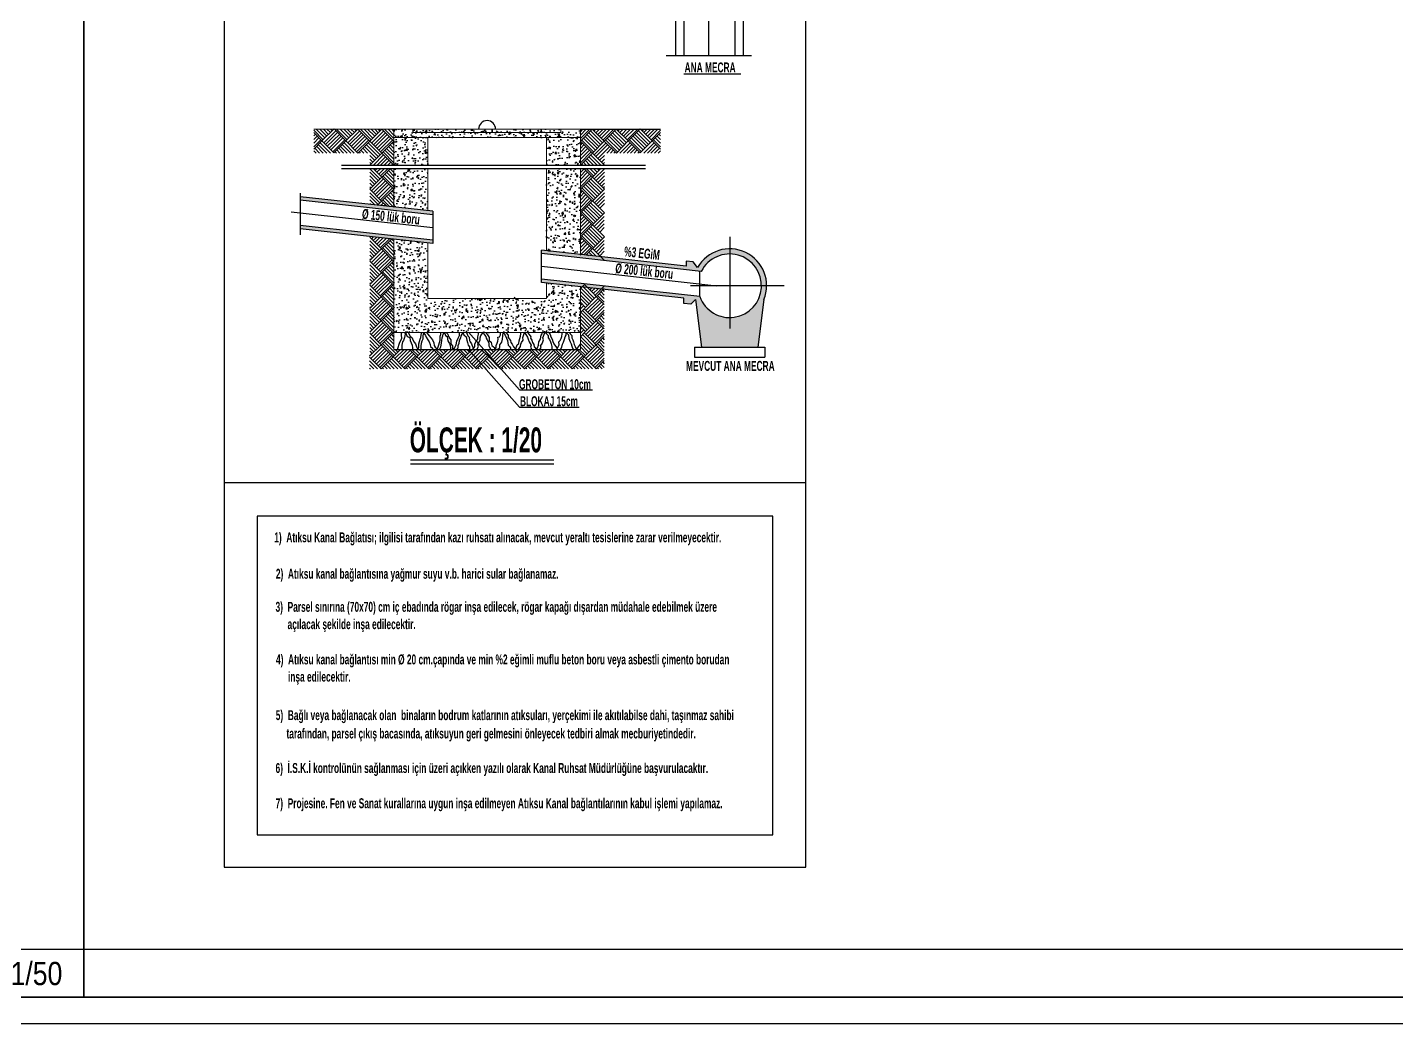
# Model space of a CAD drawing. Header units: millimetres. Extents: x 82776 to 137242, y 11666 to 27998.
# Drawn here: x 124804 to 126865, y 11666 to 13166 of the extents above; entities that cross this region are included whole.
import ezdxf

# ---------------------------------------------------------------- set-up
doc = ezdxf.new("R2010")
doc.units = ezdxf.units.MM
doc.layers.add('0_IFC_Legend_Viewport', color=7, linetype='Continuous')
doc.styles.add('IFC_TEXT', font='ARIALN.TTF')
doc.styles.add('YAZI-KALIN', font='arialbd.ttf', dxfattribs={"width": 0.65})
pattern_1 = [(50, (-121998.804, 10960.018), (19.1293902, -1.673604), [2.00025, -22.00275]), (355, (-121998.804, 10960.018), (-3.7004967, 20.0609475), [1.6002, -17.6022]), (100.451, (-121997.21, 10959.879), (15.4289627, 18.3872522), [1.69995, -18.69945]), (46.1842, (-121998.804, 10965.352), (28.4632993, -4.4144444), [3.000375, -33.004125]), (96.6356, (-121996.432, 10964.984), (24.9274446, 25.9796834), [2.549925, -28.049175]), (351.184, (-121998.804, 10965.352), (24.9274836, 25.9796374), [2.4003, -26.4033]), (21, (-121996.137, 10964.019), (15.9195624, -10.7378794), [2.00025, -22.00275]), (326, (-121996.137, 10964.019), (6.489213, 19.3397364), [1.6002, -17.6022]), (71.4514, (-121994.81, 10963.124), (22.4087315, 8.6019), [1.69995, -18.69945]), (37.5, (-121998.804, 10960.018), (0.32430334, 8.8782791), [0, -17.38884, 0, -17.8689, 0, -17.668875]), (7.5, (-121998.804, 10960.018), (7.0160646, 10.51896036), [0, -10.18794, 0, -16.98879, 0, -6.734175]), (327.5, (-122004.752, 10960.018), (14.2370125, -0.6015181), [0, -6.6675, 0, -20.8026, 0, -27.60345]), (317.5, (-122007.419, 10960.018), (15.553564, 2.6697816), [0, -8.66775, 0, -13.81506, 0, -19.60245])]

# ---------------------------------------------------------------- blocks, each defined once
blk = doc.blocks.new('*U2474')
blk.add_lwpolyline([(-739.4, 0), (0, 0), (0, 71.5), (-739.4, 71.5)], close=True)
at = {"layer": '0_IFC_Legend_Viewport', "transparency": 33554687}
blk.add_lwpolyline([(-3671.6, 2920), (0, 2920), (0, 0), (-3671.6, 0)], close=True, dxfattribs=at)
at = {"style": 'IFC_TEXT'}
for tag, p in [('PAFTA', (-2662.9, 17.9)), ('KOT', (-1159.1, 18)), ('OLCEK', (-110.4, 17.9))]:
    blk.add_attdef(tag, p, '', height=35, dxfattribs=at)
blk = doc.blocks.new('ATIKSU DETAY')
h = blk.add_hatch()
h.set_pattern_fill('AR-CONC', color=256, scale=2.5515, style=0)
h.set_pattern_definition([(50, (-255758.323, 31655.493), (18.3008936, -1.6011207), [1.913625, -21.049875]), (355, (-255758.323, 31655.493), (-3.5402403, 19.1921823), [1.5309, -16.8399]), (100.4514, (-255756.797, 31655.36), (14.7606669, 17.5910499), [1.626331, -17.889641]), (46.1842, (-255758.323, 31660.596), (27.2306554, -4.2232177), [2.8704375, -31.5748125]), (96.6356, (-255756.053, 31660.244), (23.847919, 24.8546175), [2.4394965, -26.8344572]), (351.1842, (-255758.323, 31660.596), (23.8478995, 24.854636), [2.29635, -25.25985]), (21, (-255755.771, 31659.32), (15.2300834, -10.272821), [1.913625, -21.049875]), (326, (-255755.771, 31659.32), (6.2081907, 18.5022034), [1.5309, -16.8399]), (71.4514, (-255754.502, 31658.464), (21.4382804, 8.2293656), [1.626331, -17.889641]), (37.5, (-255758.3226, 31655.493), (0.3102587, 8.49378668), [0, -16.63578, 0, -17.09505, 0, -16.9036875]), (7.5, (-255758.323, 31655.493), (6.71221925, 10.06341483), [0, -9.74673, 0, -16.253055, 0, -6.4425375]), (327.5, (-255764.0124, 31655.493), (13.62047946, -0.57548755), [0, -6.37875, 0, -19.9017, 0, -26.408025]), (317.5, (-255766.564, 31655.493), (14.8799951, 2.5541786), [0, -8.292375, 0, -13.21677, 0, -18.753525])])
h.paths.add_polyline_path([(536.3, 1098.6), (536.3, 1111.3), (507, 1111.3), (507, 1106.2), (284.9, 1106.2), (284.9, 1111.3), (255.6, 1111.3), (255.6, 1098.6)])
h.paths.add_polyline_path([(507, 1106.2), (507, 1111.3), (284.9, 1111.3), (284.9, 1106.2)], flags=16)
h = blk.add_hatch()
h.set_pattern_fill('AR-CONC', color=256, scale=0.105, style=0)
h.set_pattern_definition(pattern_1)
h.paths.add_polyline_path([(536.3, 874), (485.2, 879.7), (485.2, 856.2), (306.6, 856.2), (306.6, 940), (255.6, 945.5), (255.6, 805.2), (536.3, 805.2)])
h.paths.add_polyline_path([(255.6, 1057.3), (306.6, 1057.3), (306.6, 1098.6), (255.6, 1098.6)])
h.paths.add_polyline_path([(306.6, 1052.1), (255.6, 1052.1), (255.6, 994), (306.6, 988.4)])
h = blk.add_hatch()
h.set_pattern_fill('AR-CONC', color=256, scale=0.105, style=0)
h.set_pattern_definition(pattern_1)
h.paths.add_polyline_path([(536.3, 1052.1), (485.2, 1052.1), (485.2, 928.2), (536.3, 922.5)])
h.paths.add_polyline_path([(485.2, 1057.3), (536.3, 1057.3), (536.3, 1098.6), (485.2, 1098.6)])
h = blk.add_hatch(color=256)
h.paths.add_polyline_path([(114.6, 1009.5), (114.6, 1004.4), (314.2, 982.5), (314.2, 987.6)])
h.paths.add_polyline_path([(114.6, 966.1), (114.6, 961), (314.2, 939.1), (314.2, 944.2)])
h = blk.add_hatch(color=256)
h.paths.add_polyline_path([(718.4, 897.2, -0.282487), (761.1, 923.4), (761.1, 931.1, 0.27009), (712.8, 902.9), (706, 911.4), (695.8, 912.5), (695.8, 904.8), (477.6, 929), (477.6, 923.9)])
h.paths.add_polyline_path([(477.6, 885.7), (477.6, 880.6), (692.3, 856.7), (692.3, 849), (702.5, 847.9), (709.5, 854.8), (718.5, 783.1), (803.7, 783.1), (812.7, 854.8, 0.095838), (816.7, 875.5), (809, 875.5, -0.839586), (716.1, 859.2)])
h.paths.add_polyline_path([(809, 875.5), (816.7, 875.5, 0.414214), (761.1, 931.1), (761.1, 923.4, -0.414214)])
for p, q in [((679.4, 1464.2), (679.4, 1222)), ((692.1, 1464.2), (692.1, 1222)), ((729.8, 1222), (729.8, 1476)), ((768.7, 1464.2), (768.7, 1222)), ((781.4, 1464.2), (781.4, 1222)), ((665.6, 1222), (794.1, 1222)), ((692, 1194.4), (777.7, 1194.4)), ((147.4, 1093.6), (135, 1106.1)), ((137.5, 1103.6), (135, 1101.1)), ((140.2, 1100.9), (135, 1095.7)), ((142.9, 1098.1), (135, 1090.3)), ((145.6, 1095.4), (135, 1084.9)), ((147.4, 1093.6), (135, 1081.3)), ((147.4, 1093.6), (165.3, 1075.5)), ((168.2, 1108.9), (150.1, 1090.9)), ((170.9, 1106.2), (152.8, 1088.2)), ((173.6, 1103.4), (155.4, 1085.5)), ((176.3, 1100.7), (158.1, 1082.8)), ((178.9, 1098), (160.8, 1080)), ((181.6, 1095.3), (163.5, 1077.3)), ((183.4, 1093.5), (165.3, 1075.5)), ((183.4, 1093.5), (165.5, 1111.6)), ((201.5, 1111.5), (183.4, 1093.5)), ((183.4, 1093.5), (201.4, 1075.4)), ((204.2, 1108.7), (186.1, 1090.8)), ((206.9, 1106), (188.8, 1088.1)), ((209.6, 1103.3), (191.5, 1085.3)), ((212.3, 1100.6), (194.2, 1082.6)), ((215, 1097.9), (196.9, 1079.9)), ((217.7, 1095.2), (199.6, 1077.2)), ((219.5, 1093.4), (201.4, 1075.4)), ((219.5, 1093.4), (201.5, 1111.5)), ((219.5, 1093.4), (237.5, 1075.3)), ((240.3, 1108.6), (222.2, 1090.6)), ((243, 1105.9), (224.9, 1087.9)), ((245.7, 1103.2), (227.6, 1085.2)), ((248.4, 1100.5), (230.3, 1082.5)), ((251.1, 1097.8), (233, 1079.8)), ((253.8, 1095), (235.7, 1077.1)), ((255.6, 1093.2), (237.5, 1075.3)), ((255.6, 1093.2), (237.6, 1111.3)), ((284.9, 1106.2), (284.9, 1111.3)), ((536.3, 1093.2), (554.3, 1111.3)), ((536.3, 1111.3), (656.9, 1111.3)), ((536.3, 1093.2), (554.4, 1075.3)), ((538.1, 1095), (556.2, 1077.1)), ((540.8, 1097.8), (558.9, 1079.8)), ((543.5, 1100.5), (561.6, 1082.5)), ((546.2, 1103.2), (564.3, 1085.2)), ((548.9, 1105.9), (567, 1087.9)), ((551.6, 1108.6), (569.7, 1090.6)), ((572.4, 1093.4), (554.4, 1075.3)), ((572.4, 1093.4), (590.3, 1111.5)), ((572.4, 1093.4), (590.5, 1075.4)), ((574.2, 1095.2), (592.3, 1077.2)), ((576.9, 1097.9), (595, 1079.9)), ((579.5, 1100.6), (597.7, 1082.6)), ((582.2, 1103.3), (600.4, 1085.3)), ((584.9, 1106), (603, 1088.1)), ((587.6, 1108.7), (605.7, 1090.8)), ((590.3, 1111.5), (608.4, 1093.5)), ((608.4, 1093.5), (590.5, 1075.4)), ((608.4, 1093.5), (626.4, 1111.6)), ((608.4, 1093.5), (626.5, 1075.5)), ((610.2, 1095.3), (628.3, 1077.3)), ((612.9, 1098), (631, 1080)), ((615.6, 1100.7), (633.7, 1082.8)), ((618.3, 1103.4), (636.4, 1085.5)), ((621, 1106.2), (639.1, 1088.2)), ((623.7, 1108.9), (641.8, 1090.9)), ((644.5, 1093.6), (626.5, 1075.5)), ((644.5, 1093.6), (656.9, 1106.1)), ((644.5, 1093.6), (656.9, 1081.3)), ((646.3, 1095.4), (656.9, 1084.9)), ((649, 1098.1), (656.9, 1090.3)), ((651.7, 1100.9), (656.9, 1095.7)), ((654.4, 1103.6), (656.9, 1101.1)), ((237.5, 1075.3), (219.4, 1057.3)), ((240.2, 1072.5), (224.9, 1057.3)), ((255.5, 1057.1), (237.5, 1075.3)), ((536.4, 1057.1), (554.4, 1075.3)), ((551.7, 1072.5), (567, 1057.3)), ((554.4, 1075.3), (572.5, 1057.3)), ((176.7, 1057.3), (634.3, 1057.3)), ((176.7, 1052.1), (634.3, 1052.1)), ((225, 1052.1), (224.8, 1051.8)), ((230.5, 1052.1), (227.5, 1049.1)), ((235.9, 1052.1), (230.2, 1046.4)), ((242.9, 1069.8), (230.3, 1057.3)), ((241.3, 1052.1), (232.9, 1043.7)), ((246.8, 1052.1), (235.6, 1041)), ((245.6, 1067.1), (235.7, 1057.3)), ((248.3, 1064.4), (241.2, 1057.3)), ((251, 1061.7), (246.6, 1057.3)), ((253.7, 1059), (252, 1057.3)), ((538.2, 1059), (539.8, 1057.3)), ((540.9, 1061.7), (545.3, 1057.3)), ((543.6, 1064.4), (550.7, 1057.3)), ((545.1, 1052.1), (556.3, 1041)), ((546.3, 1067.1), (556.1, 1057.3)), ((549, 1069.8), (561.6, 1057.3)), ((550.6, 1052.1), (559, 1043.7)), ((556, 1052.1), (561.7, 1046.4)), ((561.4, 1052.1), (564.4, 1049.1)), ((566.9, 1052.1), (567.1, 1051.8)), ((237.4, 1039.2), (219.3, 1021.2)), ((240.1, 1036.5), (222, 1018.5)), ((242.8, 1033.7), (224.7, 1015.8)), ((245.5, 1031), (227.4, 1013)), ((255.4, 1021.1), (237.4, 1039.2)), ((536.5, 1021.1), (554.5, 1039.2)), ((546.4, 1031), (564.5, 1013)), ((549.1, 1033.7), (567.2, 1015.8)), ((551.8, 1036.5), (569.9, 1018.5)), ((554.5, 1039.2), (572.6, 1021.2)), ((114.7, 1014.9), (114.7, 952.1)), ((248.2, 1028.3), (230.1, 1010.3)), ((250.9, 1025.6), (232.8, 1007.6)), ((253.6, 1022.9), (235.5, 1004.9)), ((538.3, 1022.9), (556.4, 1004.9)), ((541, 1025.6), (559.1, 1007.6)), ((543.7, 1028.3), (561.8, 1010.3)), ((314.3, 987.6), (114.7, 1009.5)), ((314.3, 982.5), (114.7, 1004.4)), ((237.2, 1003.1), (230.9, 996.7)), ((239.9, 1000.4), (235.8, 996.2)), ((245.1, 995.2), (237.2, 1003.1)), ((242.6, 997.7), (240.6, 995.7)), ((536.5, 985.2), (554.5, 1003.3)), ((541, 989.7), (559.1, 971.7)), ((543.7, 992.4), (561.8, 974.4)), ((546.4, 995.1), (564.5, 977.1)), ((549.1, 997.8), (567.2, 979.9)), ((551.8, 1000.5), (569.9, 982.6)), ((554.5, 1003.3), (572.6, 985.3)), ((101.2, 986.7), (314.3, 963.3)), ((314.3, 987.6), (314.3, 939.1)), ((538.3, 987), (556.4, 969)), ((314.3, 944.2), (114.7, 966.1)), ((314.3, 939.1), (114.7, 961)), ((224.4, 949), (221.7, 946.3)), ((229.3, 948.4), (224.4, 943.6)), ((536.4, 949.3), (554.4, 967.4)), ((538.2, 951.1), (556.3, 933.1)), ((540.9, 953.8), (559, 935.8)), ((543.6, 956.5), (561.7, 938.5)), ((546.3, 959.2), (564.4, 941.2)), ((549, 961.9), (567.1, 943.9)), ((551.7, 964.6), (569.8, 946.7)), ((554.4, 967.4), (572.5, 949.4)), ((761.1, 949.2), (761.1, 811)), ((237, 930.9), (219.4, 913.4)), ((239.7, 928.2), (221.6, 910.2)), ((234.2, 947.9), (227.1, 940.9)), ((239.1, 947.4), (229.8, 938.2)), ((244, 946.8), (232.5, 935.4)), ((248.9, 946.3), (235.2, 932.7)), ((255, 912.8), (237, 930.9)), ((477.6, 880.6), (477.6, 929)), ((695.8, 904.8), (477.6, 929)), ((544.6, 921.6), (554.4, 931.4)), ((551.7, 928.7), (560.7, 919.8)), ((554.4, 931.4), (572.5, 913.5)), ((242.4, 925.5), (224.3, 907.5)), ((245.1, 922.8), (227, 904.8)), ((247.8, 920.1), (229.7, 902.1)), ((250.5, 917.3), (232.4, 899.4)), ((253.2, 914.6), (235.1, 896.6)), ((255, 912.8), (236.9, 894.8)), ((255, 912.8), (255.6, 912.2)), ((718.4, 897.2), (477.6, 923.9)), ((546.3, 923.3), (548.4, 921.2)), ((549, 926), (554.5, 920.5)), ((576.6, 915.5), (576.6, 915.4)), ((695.8, 912.5), (695.8, 904.8)), ((706, 911.4), (695.8, 912.5)), ((712.8, 902.9), (706, 911.4)), ((239.6, 892.1), (221.5, 874.1)), ((242.3, 889.4), (224.2, 871.4)), ((245, 886.7), (226.8, 868.7)), ((254.8, 876.7), (236.9, 894.8)), ((477.6, 904.8), (741.6, 875.5)), ((716.1, 859.2), (716.1, 897.4)), ((219.4, 876.2), (236.7, 858.8)), ((247.7, 884), (229.5, 866)), ((250.3, 881.3), (232.2, 863.3)), ((253, 878.5), (234.9, 860.6)), ((254.8, 876.7), (236.7, 858.8)), ((255.6, 877.5), (254.8, 876.7)), ((254.8, 876.7), (255.6, 876)), ((716.1, 859.2), (477.6, 885.7)), ((692.3, 856.7), (477.6, 880.6)), ((536.5, 871.5), (542.4, 877.4)), ((572.4, 847.1), (542.4, 877.4)), ((548.3, 872.7), (547.8, 872.2)), ((553.1, 872.2), (550.4, 869.5)), ((558, 871.6), (553.1, 866.8)), ((562.9, 871.1), (555.8, 864)), ((572.4, 875.1), (558.5, 861.3)), ((560.2, 859.1), (572.4, 871.4)), ((843.2, 875.5), (702.1, 875.5)), ((239.4, 856), (221.3, 838.1)), ((242.1, 853.3), (224, 835.3)), ((244.8, 850.6), (226.7, 832.6)), ((247.5, 847.9), (229.4, 829.9)), ((250.2, 845.2), (232.1, 827.2)), ((254.7, 840.6), (236.7, 858.8)), ((440.9, 854), (436.5, 858.4)), ((536.4, 846), (538.8, 848.4)), ((536.4, 840.6), (541.5, 845.7)), ((542.4, 841.2), (560.3, 859.3)), ((563, 856.5), (544.9, 838.6)), ((565.7, 853.8), (547.6, 835.9)), ((568.4, 851.1), (550.3, 833.1)), ((571.1, 848.4), (553, 830.4)), ((692.3, 849), (692.3, 856.7)), ((702.5, 847.9), (692.3, 849)), ((709.5, 854.8), (702.5, 847.9)), ((709.5, 854.8), (718.5, 783.1)), ((812.7, 854.8), (803.7, 783.1)), ((219.4, 840), (236.6, 822.7)), ((252.9, 842.5), (234.8, 824.5)), ((254.7, 840.6), (236.6, 822.7)), ((254.7, 840.6), (255.6, 839.7)), ((536.4, 835.2), (542.2, 841)), ((572.4, 810.6), (542.2, 841)), ((572.4, 844.3), (555.7, 827.7)), ((572.4, 838.9), (558.4, 825)), ((560.1, 822.8), (572.4, 835.2)), ((219.3, 803.9), (236.5, 786.6)), ((239.3, 820), (221.2, 802)), ((242, 817.2), (223.9, 799.3)), ((244.7, 814.5), (226.6, 796.5)), ((247.4, 811.8), (229.3, 793.8)), ((250.1, 809.1), (232, 791.1)), ((252.8, 806.4), (234.7, 788.4)), ((254.6, 804.6), (236.5, 786.6)), ((254.6, 804.6), (236.6, 822.7)), ((267.2, 801.4), (267.2, 805.2)), ((273, 805.2), (271.7, 797.5)), ((273, 805.2), (275.6, 799.1)), ((277.3, 805.2), (279.9, 799.8)), ((297, 803.5), (297, 805.2)), ((300.2, 805.2), (299.4, 800.3)), ((300.2, 805.2), (303.1, 800.6)), ((304.5, 805.2), (308.8, 800.2)), ((326.3, 802.1), (326.3, 805.2)), ((330, 802.4), (331.6, 805.2)), ((331.6, 805.2), (333.5, 800.7)), ((334.2, 805.2), (336.6, 802.6)), ((354.5, 800.7), (354.5, 805.2)), ((359.3, 805.2), (356.6, 800.3)), ((359.3, 805.2), (361.1, 801.7)), ((364.7, 805.2), (367, 800.2)), ((368.1, 805.5), (444.7, 718.7)), ((383, 802.4), (383, 805.2)), ((388.3, 803), (390.2, 805.2)), ((390.2, 805.2), (392.2, 801.8)), ((393.9, 805.2), (397.3, 800.3)), ((416.2, 801.5), (416.2, 805.2)), ((419.6, 800.2), (419.9, 805.2)), ((419.9, 805.2), (423, 800.9)), ((424.3, 805.2), (427.5, 801.1)), ((446.9, 803), (446.9, 805.2)), ((450.7, 800.5), (452.4, 805.2)), ((452.4, 805.2), (454.3, 802.1)), ((456.9, 805.2), (459.4, 802.2)), ((479, 803.3), (479, 805.2)), ((481.7, 802.4), (483.9, 805.2)), ((483.9, 805.2), (487.9, 800.5)), ((489, 805.2), (491, 802.1)), ((508.7, 802.9), (508.7, 805.2)), ((515.1, 801.3), (515.1, 805.2)), ((515.1, 805.2), (518.7, 801.6)), ((519.6, 805.2), (523.3, 800.7)), ((536.3, 809.7), (538.6, 812.1)), ((536.3, 804.2), (541.3, 809.3)), ((536.3, 798.8), (542.1, 804.7)), ((572.4, 774.1), (542.1, 804.7)), ((542.2, 804.8), (560.2, 822.9)), ((562.9, 820.2), (544.8, 802.2)), ((565.6, 817.5), (547.5, 799.5)), ((568.3, 814.8), (550.2, 796.8)), ((571, 812.1), (552.9, 794.1)), ((572.4, 808.1), (555.6, 791.4)), ((239.2, 783.9), (221.1, 765.9)), ((254.5, 768.5), (236.5, 786.6)), ((261, 779.6), (264.6, 790.6)), ((264.6, 790.6), (267.8, 795.9)), ((267.8, 795.9), (267.2, 801.4)), ((268.8, 791), (267.5, 786.2)), ((267.5, 786.2), (267.5, 782.1)), ((269.9, 793.1), (268.8, 791)), ((271.7, 797.5), (269.9, 793.1)), ((275.6, 799.1), (279.8, 797.4)), ((279.8, 797.4), (279.9, 792.9)), ((279.9, 799.8), (283.1, 796.9)), ((279.9, 792.9), (281.5, 789.8)), ((281.5, 789.8), (283, 785.9)), ((283, 785.9), (283.7, 782.1)), ((283.1, 796.9), (284.4, 794.3)), ((284.4, 794.3), (286.2, 790.8)), ((286.2, 790.8), (288.2, 787.9)), ((288.2, 787.9), (289.3, 785.3)), ((289.3, 785.3), (290.1, 782.5)), ((293.2, 788), (294.3, 791.8)), ((293.3, 782.8), (293.2, 788)), ((294.3, 791.8), (295.3, 794.9)), ((295.3, 794.9), (296.3, 797.4)), ((296.4, 785.2), (296, 782)), ((296.3, 797.4), (296.7, 801)), ((296.9, 788.5), (296.4, 785.2)), ((296.7, 801), (297, 803.5)), ((297.6, 791.9), (296.9, 788.5)), ((299.2, 795.2), (297.6, 791.9)), ((299.4, 800.3), (299.2, 795.2)), ((303.1, 800.6), (304.4, 798.1)), ((304.4, 798.1), (306.8, 794.2)), ((306.8, 794.2), (308.9, 790.9)), ((308.8, 800.2), (313.8, 794.1)), ((308.9, 790.9), (310.2, 787.2)), ((310.2, 787.2), (310.9, 784)), ((310.9, 784), (313.6, 781.6)), ((313.8, 794.1), (315.7, 789.5)), ((315.7, 789.5), (316.4, 785.7)), ((316.4, 785.7), (318, 783.3)), ((318, 783.3), (320.1, 780.9)), ((321.9, 782.3), (323.3, 786.4)), ((323.3, 786.4), (324.4, 789.9)), ((324.4, 789.9), (325.2, 793.4)), ((324.4, 779.6), (326.5, 783.4)), ((325.1, 799.4), (326.3, 802.1)), ((325.2, 793.4), (325.1, 799.4)), ((326.5, 783.4), (327.4, 789.2)), ((327.4, 789.2), (327.6, 792.9)), ((327.6, 792.9), (328.5, 796.9)), ((328.5, 796.9), (329.5, 800)), ((329.5, 800), (330, 802.4)), ((333.5, 800.7), (335.6, 799)), ((335.6, 799), (336.5, 795.1)), ((336.5, 795.1), (336.6, 792.6)), ((336.6, 802.6), (338, 799.2)), ((336.6, 792.6), (338.2, 790.2)), ((338, 799.2), (339.1, 796.4)), ((338.2, 790.2), (339.1, 788.6)), ((339.1, 796.4), (341.3, 794.1)), ((339.1, 788.6), (340.1, 785.4)), ((340.1, 785.4), (340.7, 782.1)), ((341.3, 794.1), (341.3, 790.9)), ((341.3, 790.9), (341.3, 788.3)), ((341.3, 788.3), (344, 785.1)), ((344, 785.1), (344, 779.6)), ((347.4, 782.8), (349.5, 786.8)), ((349.5, 786.8), (350.4, 792.1)), ((350.4, 792.1), (352.3, 796.6)), ((353.4, 788.7), (352.1, 785.1)), ((352.1, 785.1), (352.1, 781.7)), ((352.3, 796.6), (354.5, 800.7)), ((354, 793.2), (353.4, 788.7)), ((355.7, 796.6), (354, 793.2)), ((356.6, 800.3), (355.7, 796.6)), ((361.1, 801.7), (364.3, 798.5)), ((364.3, 798.5), (365.5, 793.6)), ((365.5, 793.6), (366.2, 790.2)), ((366.2, 790.2), (367.2, 786.1)), ((367, 800.2), (368.7, 797.9)), ((367.2, 786.1), (369.6, 783.8)), ((368.7, 797.9), (369.2, 793.2)), ((369.2, 793.2), (370.7, 790.9)), ((369.6, 783.8), (369.6, 779.6)), ((370.7, 790.9), (372.4, 788.1)), ((372.4, 788.1), (373.6, 785.3)), ((373.6, 785.3), (374.5, 783)), ((374.5, 779.6), (377.3, 784.1)), ((377.3, 787.7), (378.9, 791.3)), ((377.3, 784.1), (377.3, 787.7)), ((378.9, 791.3), (381.9, 795.1)), ((380.7, 779.6), (382.8, 784)), ((381.9, 795.1), (382.2, 798.6)), ((382.1, 787.5), (383.9, 790.4)), ((382.8, 784), (382.1, 787.5)), ((382.2, 798.6), (383, 802.4)), ((383.9, 790.4), (385.4, 794.1)), ((385.4, 797.1), (386.4, 800.5)), ((385.4, 794.1), (385.4, 797.1)), ((386.4, 800.5), (388.3, 803)), ((392.2, 801.8), (393.9, 799.2)), ((393.9, 799.2), (394.7, 796.6)), ((394.7, 796.6), (396, 794.1)), ((396, 794.1), (398.3, 789.4)), ((397.3, 800.3), (399.2, 797.7)), ((398.3, 789.4), (398.6, 785.3)), ((398.6, 785.3), (399.6, 783.2)), ((399.2, 797.7), (399.2, 794.7)), ((399.2, 794.7), (399.2, 793)), ((399.2, 793), (402.2, 790.4)), ((399.6, 783.2), (401.8, 779.6)), ((402.2, 790.4), (402.6, 787.5)), ((402.6, 787.5), (402.9, 785.5)), ((402.9, 785.5), (405.8, 783.6)), ((405.8, 783.6), (407.2, 782.7)), ((409.4, 785.7), (410.9, 788.9)), ((409.6, 782.1), (409.4, 785.7)), ((410.9, 788.9), (412, 792.2)), ((412, 792.2), (412.8, 795.3)), ((412.2, 798.3), (414.7, 798.8)), ((412.8, 795.3), (412.2, 798.3)), ((414.7, 798.8), (416.2, 801.5)), ((415, 786.6), (418.1, 790.7)), ((415, 782.8), (415, 786.6)), ((418.1, 790.7), (419.2, 794.9)), ((419.2, 794.9), (419.6, 800.2)), ((423, 800.9), (425.2, 796.8)), ((425.2, 796.8), (426.7, 793.2)), ((426.7, 793.2), (426.9, 789.4)), ((426.9, 789.4), (427.7, 786)), ((427.5, 801.1), (427.9, 797.5)), ((427.7, 786), (429.9, 784.3)), ((427.9, 797.5), (431.1, 793.2)), ((429.9, 784.3), (431.1, 781.9)), ((431.1, 793.2), (431.8, 790.2)), ((431.8, 790.2), (433.5, 787.7)), ((433.5, 787.7), (435.6, 783.6)), ((435.6, 783.6), (439, 779.6)), ((439, 779.6), (440.3, 783.6)), ((440.3, 783.6), (441.3, 786.5)), ((441.3, 786.5), (443.7, 788.5)), ((443.3, 779.6), (446.1, 783.9)), ((443.7, 788.5), (444.1, 792.8)), ((444.1, 792.8), (445, 796)), ((445, 796), (446.3, 799.8)), ((446.1, 783.9), (446.8, 787.5)), ((446.3, 799.8), (446.9, 803)), ((446.8, 787.5), (447.9, 790.2)), ((447.9, 790.2), (450.1, 793.4)), ((449.9, 797.7), (450.7, 800.5)), ((450.1, 793.4), (449.9, 797.7)), ((454.3, 802.1), (457, 798)), ((457, 798), (458, 795)), ((458, 795), (459.4, 791.2)), ((459.4, 802.2), (461.6, 798.4)), ((459.4, 791.2), (462.1, 786.3)), ((461.6, 798.4), (461.3, 796.5)), ((461.3, 796.5), (463.2, 793.7)), ((462.1, 786.3), (461.5, 783.3)), ((461.5, 783.3), (463.5, 779.6)), ((463.2, 793.7), (464.5, 790.1)), ((464.5, 790.1), (466.4, 786.9)), ((466.4, 786.9), (467, 783.4)), ((467, 783.4), (470.2, 779.6)), ((471.6, 782.3), (473.5, 786.1)), ((473.5, 786.1), (473.9, 791.2)), ((473.9, 791.2), (476.5, 795.1)), ((476.3, 786), (478.2, 787.5)), ((477.3, 782.8), (476.3, 786)), ((476.5, 795.1), (477, 798.8)), ((477, 798.8), (477.3, 801.3)), ((477.3, 801.3), (479, 803.3)), ((478.2, 787.5), (480, 790.9)), ((479.6, 797.3), (480.7, 799.4)), ((480.7, 794), (479.6, 797.3)), ((480, 790.9), (480.7, 794)), ((480.7, 799.4), (481.7, 802.4)), ((487.9, 800.5), (487.9, 797.3)), ((487.9, 797.3), (490.1, 794.8)), ((490.1, 794.8), (491.2, 791)), ((491, 802.1), (492.1, 798.6)), ((491.2, 791), (492.4, 788.2)), ((492.1, 798.6), (493.9, 795)), ((492.4, 788.2), (493.6, 783.9)), ((493.6, 783.9), (493.6, 779.6)), ((493.9, 795), (494.8, 791.5)), ((494.8, 791.5), (496.2, 788)), ((496.2, 788), (499.1, 784.7)), ((499.1, 784.7), (500.7, 782)), ((500.7, 779.6), (502.9, 783.6)), ((502.9, 783.6), (504.5, 786.8)), ((504, 790.9), (506, 793.2)), ((504.5, 786.8), (504, 790.9)), ((506, 793.2), (507.3, 796.1)), ((507.3, 796.1), (508.3, 799.2)), ((508.3, 799.2), (508.7, 802.9)), ((508.6, 783.1), (509.5, 787.4)), ((509.5, 787.4), (510.8, 790.5)), ((510.8, 790.5), (512.4, 795.3)), ((512.4, 795.3), (513.3, 798.6)), ((513.3, 798.6), (515.1, 801.3)), ((518.7, 801.6), (519, 795.9)), ((519, 795.9), (521.1, 791.3)), ((521.1, 791.3), (522.3, 788)), ((522.3, 788), (523.3, 784.5)), ((523.3, 800.7), (523.4, 796.9)), ((523.3, 784.5), (524.7, 781.4)), ((523.4, 796.9), (524.9, 794.2)), ((524.9, 794.2), (526, 790.9)), ((526, 790.9), (526.8, 787.1)), ((526.8, 787.1), (528.5, 784.1)), ((528.5, 784.1), (530.4, 779.6)), ((530.4, 779.6), (533.7, 783.4)), ((533.7, 783.4), (536.3, 787.4)), ((542.1, 768.5), (560.1, 786.6)), ((562.8, 783.9), (544.7, 765.9)), ((572.4, 802.7), (558.3, 788.7)), ((560, 786.5), (572.4, 799)), ((219.1, 767.8), (236.4, 750.5)), ((241.9, 781.2), (223.8, 763.2)), ((244.6, 778.4), (226.5, 760.5)), ((247.3, 775.7), (229.2, 757.7)), ((250, 773), (231.9, 755)), ((252.7, 770.3), (234.6, 752.3)), ((254.5, 768.5), (236.4, 750.5)), ((254.5, 768.5), (265.5, 779.6)), ((272.3, 750.5), (254.5, 768.5)), ((255.6, 779.6), (536.3, 779.6)), ((270.9, 779.6), (257, 765.9)), ((276.3, 779.6), (259.7, 763.2)), ((280.5, 778.4), (262.4, 760.5)), ((283.2, 775.7), (265.1, 757.7)), ((267.5, 782.1), (267.5, 779.6)), ((285.9, 773), (267.8, 755)), ((288.6, 770.3), (270.5, 752.3)), ((290.4, 768.5), (272.3, 750.5)), ((290.4, 768.5), (279.3, 779.6)), ((283.7, 782.1), (283.7, 779.6)), ((290.1, 782.5), (291.5, 779.6)), ((290.4, 768.5), (301.5, 779.6)), ((308.3, 750.5), (290.4, 768.5)), ((291.5, 779.6), (293.3, 782.8)), ((306.8, 779.6), (293, 765.9)), ((312.3, 779.6), (295.7, 763.2)), ((296, 782), (296, 779.6)), ((316.5, 778.4), (298.4, 760.5)), ((319.2, 775.7), (301.1, 757.7)), ((321.9, 773), (303.8, 755)), ((324.6, 770.3), (306.5, 752.3)), ((326.4, 768.5), (308.3, 750.5)), ((313.6, 781.6), (313.6, 779.6)), ((326.4, 768.5), (315.3, 779.6)), ((320.1, 780.9), (321.1, 779.6)), ((321.1, 779.6), (321.9, 782.3)), ((326.4, 768.5), (337.5, 779.6)), ((344.2, 750.5), (326.4, 768.5)), ((342.8, 779.6), (328.9, 765.9)), ((348.2, 779.6), (331.6, 763.2)), ((352.4, 778.4), (334.3, 760.5)), ((355.1, 775.7), (337, 757.7)), ((357.8, 773), (339.7, 755)), ((340.7, 782.1), (340.7, 779.6)), ((360.5, 770.3), (342.4, 752.3)), ((344, 779.6), (347.4, 782.8)), ((362.3, 768.5), (344.2, 750.5)), ((352.1, 781.7), (350, 779.6)), ((362.3, 768.5), (351.2, 779.6)), ((362.3, 768.5), (373.4, 779.6)), ((380.2, 750.5), (362.3, 768.5)), ((378.7, 779.6), (364.9, 765.9)), ((384.2, 779.6), (367.6, 763.2)), ((368.1, 779.6), (444.7, 692.8)), ((388.4, 778.4), (370.3, 760.5)), ((391.1, 775.7), (373, 757.7)), ((374.5, 783), (374.5, 779.6)), ((393.8, 773), (375.7, 755)), ((396.5, 770.3), (378.4, 752.3)), ((398.3, 768.5), (380.2, 750.5)), ((398.3, 768.5), (387.2, 779.6)), ((398.3, 768.5), (409.4, 779.6)), ((416.1, 750.5), (398.3, 768.5)), ((414.7, 779.6), (400.9, 765.9)), ((420.1, 779.6), (403.6, 763.2)), ((424.4, 778.4), (406.2, 760.5)), ((407.2, 782.7), (407.2, 779.6)), ((407.2, 779.6), (409.6, 782.1)), ((427, 775.7), (408.9, 757.7)), ((411.5, 779.6), (415, 782.8)), ((429.7, 773), (411.6, 755)), ((432.4, 770.3), (414.3, 752.3)), ((434.2, 768.5), (416.1, 750.5)), ((434.2, 768.5), (423.2, 779.6)), ((431.1, 781.9), (431.1, 779.6)), ((434.2, 768.5), (445.3, 779.6)), ((452.1, 750.5), (434.2, 768.5)), ((450.7, 779.6), (436.8, 765.9)), ((456.1, 779.6), (439.5, 763.2)), ((460.3, 778.4), (442.2, 760.5)), ((463, 775.7), (444.9, 757.7)), ((465.7, 773), (447.6, 755)), ((468.4, 770.3), (450.3, 752.3)), ((470.2, 768.5), (452.1, 750.5)), ((470.2, 768.5), (459.1, 779.6)), ((470.2, 779.6), (471.6, 782.3)), ((470.2, 768.5), (481.3, 779.6)), ((488, 750.5), (470.2, 768.5)), ((486.6, 779.6), (472.8, 765.9)), ((475.4, 779.6), (477.3, 782.8)), ((492, 779.6), (475.5, 763.2)), ((496.3, 778.4), (478.2, 760.5)), ((499, 775.7), (480.9, 757.7)), ((501.7, 773), (483.6, 755)), ((504.4, 770.3), (486.2, 752.3)), ((506.2, 768.5), (488, 750.5)), ((506.2, 768.5), (495.1, 779.6)), ((500.7, 782), (500.7, 779.6)), ((506.2, 768.5), (517.2, 779.6)), ((524, 750.5), (506.2, 768.5)), ((506.4, 779.6), (508.6, 783.1)), ((522.6, 779.6), (508.7, 765.9)), ((528, 779.6), (511.4, 763.2)), ((532.2, 778.4), (514.1, 760.5)), ((534.9, 775.7), (516.8, 757.7)), ((537.6, 773), (519.5, 755)), ((540.3, 770.3), (522.2, 752.3)), ((542.1, 768.5), (524, 750.5)), ((524.7, 781.4), (526.3, 779.6)), ((542.1, 768.5), (531, 779.6)), ((560, 750.5), (542.1, 768.5)), ((565.5, 781.2), (547.4, 763.2)), ((568.2, 778.4), (550.1, 760.5)), ((570.9, 775.7), (552.8, 757.7)), ((572.4, 771.9), (555.5, 755)), ((572.4, 766.5), (558.2, 752.3)), ((572.4, 762.9), (560, 750.5)), ((708.3, 783.1), (708.3, 767.8)), ((708.3, 783.1), (813.9, 783.1)), ((708.3, 767.8), (813.9, 767.8)), ((813.9, 783.1), (813.9, 767.8)), ((272.3, 750.5), (272.3, 750.5)), ((444.7, 718.7), (554.4, 718.7)), ((444.7, 692.8), (534.4, 692.8)), ((280.6, 613.2), (496.2, 613.2)), ((280.6, 607.6), (496.2, 607.6))]:
    blk.add_line(p, q)
at = {"lineweight": 0}
for p, q in [((255.6, 1111.3), (135, 1111.3)), ((255.6, 1111.3), (536.3, 1111.3)), ((255.6, 1111.3), (255.6, 1057.3)), ((255.6, 1098.6), (536.3, 1098.6)), ((284.9, 1106.2), (507, 1106.2)), ((306.6, 1098.6), (306.6, 1057.3)), ((485.2, 1057.3), (485.2, 1098.6)), ((507, 1106.2), (507, 1111.3)), ((536.3, 1057.3), (536.3, 1111.3)), ((255.6, 1052.1), (255.6, 994)), ((306.6, 1052.1), (306.6, 988.4)), ((485.2, 928.2), (485.2, 1052.1)), ((536.3, 922.5), (536.3, 1052.1)), ((255.6, 945.5), (255.6, 779.6)), ((306.6, 940), (306.6, 856.2)), ((485.2, 856.2), (485.2, 879.7)), ((536.3, 779.6), (536.3, 874)), ((306.6, 856.2), (485.2, 856.2)), ((255.6, 805.2), (536.3, 805.2))]:
    blk.add_line(p, q, dxfattribs=at)
at = {"extrusion": (0, 0, -1)}
for p, q in [((135, 1109.7), (149.2, 1095.4)), ((138.7, 1111.3), (151.9, 1098.1)), ((144.1, 1111.3), (154.6, 1100.8)), ((165.5, 1111.6), (147.4, 1093.6)), ((149.5, 1111.3), (157.3, 1103.5)), ((154.9, 1111.3), (160, 1106.2)), ((160.3, 1111.3), (162.7, 1108.9)), ((169.3, 1111.3), (185.3, 1095.3)), ((174.7, 1111.3), (188, 1098)), ((180.1, 1111.3), (190.7, 1100.7)), ((185.5, 1111.3), (193.4, 1103.4)), ((190.9, 1111.3), (196.1, 1106.1)), ((196.3, 1111.3), (198.8, 1108.8)), ((205.3, 1111.3), (221.3, 1095.2)), ((210.7, 1111.3), (224.1, 1097.9)), ((216.1, 1111.3), (226.8, 1100.6)), ((237.6, 1111.3), (219.5, 1093.4)), ((221.5, 1111.3), (229.5, 1103.2)), ((226.8, 1111.3), (232.2, 1105.9)), ((232.2, 1111.3), (234.9, 1108.6)), ((237.5, 1075.3), (255.6, 1093.2)), ((241.5, 1111.3), (255.6, 1097.1)), ((246.9, 1111.3), (255.6, 1102.5)), ((252.3, 1111.3), (255.6, 1108)), ((539.6, 1111.3), (536.3, 1108)), ((545, 1111.3), (536.3, 1102.5)), ((550.4, 1111.3), (536.3, 1097.1)), ((554.4, 1075.3), (536.3, 1093.2)), ((554.3, 1111.3), (572.4, 1093.4)), ((559.6, 1111.3), (557, 1108.6)), ((565, 1111.3), (559.7, 1105.9)), ((570.4, 1111.3), (562.4, 1103.2)), ((575.8, 1111.3), (565.1, 1100.6)), ((581.2, 1111.3), (567.8, 1097.9)), ((586.6, 1111.3), (570.5, 1095.2)), ((595.6, 1111.3), (593.1, 1108.8)), ((601, 1111.3), (595.8, 1106.1)), ((606.4, 1111.3), (598.5, 1103.4)), ((611.8, 1111.3), (601.2, 1100.7)), ((617.2, 1111.3), (603.9, 1098)), ((622.6, 1111.3), (606.6, 1095.3)), ((626.4, 1111.6), (644.5, 1093.6)), ((631.6, 1111.3), (629.1, 1108.9)), ((637, 1111.3), (631.9, 1106.2)), ((642.3, 1111.3), (634.6, 1103.5)), ((647.7, 1111.3), (637.3, 1100.8)), ((653.1, 1111.3), (640, 1098.1)), ((656.9, 1109.7), (642.7, 1095.4)), ((135, 1078.9), (138.5, 1075.4)), ((136.5, 1082.8), (143.9, 1075.4)), ((139.2, 1085.5), (149.3, 1075.4)), ((141.9, 1088.2), (154.7, 1075.4)), ((144.6, 1090.9), (160.1, 1075.4)), ((167.1, 1077.3), (169.1, 1075.4)), ((169.9, 1080), (174.5, 1075.4)), ((172.6, 1082.7), (179.8, 1075.4)), ((175.3, 1085.4), (185.2, 1075.4)), ((178, 1088.1), (190.6, 1075.4)), ((180.7, 1090.8), (196, 1075.4)), ((203.2, 1077.2), (205, 1075.4)), ((205.9, 1079.9), (210.4, 1075.4)), ((208.7, 1082.6), (215.8, 1075.4)), ((211.4, 1085.3), (229.4, 1067.2)), ((214.1, 1088), (232.1, 1069.9)), ((216.8, 1090.7), (234.8, 1072.6)), ((219.4, 1071.8), (226.6, 1064.5)), ((239.3, 1077.1), (255.6, 1060.6)), ((242, 1079.7), (255.6, 1066.1)), ((244.7, 1082.4), (255.6, 1071.5)), ((247.5, 1085.1), (255.6, 1076.9)), ((250.2, 1087.8), (255.6, 1082.4)), ((252.9, 1090.5), (255.6, 1087.8)), ((539, 1090.5), (536.3, 1087.8)), ((541.7, 1087.8), (536.3, 1082.4)), ((544.4, 1085.1), (536.3, 1076.9)), ((547.1, 1082.4), (536.3, 1071.5)), ((549.9, 1079.7), (536.3, 1066.1)), ((552.6, 1077.1), (536.3, 1060.6)), ((575.1, 1090.7), (557.1, 1072.6)), ((577.8, 1088), (559.8, 1069.9)), ((580.5, 1085.3), (562.5, 1067.2)), ((572.5, 1071.8), (565.2, 1064.5)), ((583.2, 1082.6), (576.1, 1075.4)), ((585.9, 1079.9), (581.5, 1075.4)), ((588.7, 1077.2), (586.9, 1075.4)), ((611.2, 1090.8), (595.9, 1075.4)), ((613.9, 1088.1), (601.2, 1075.4)), ((616.6, 1085.4), (606.6, 1075.4)), ((619.3, 1082.7), (612, 1075.4)), ((622, 1080), (617.4, 1075.4)), ((624.7, 1077.3), (622.8, 1075.4)), ((647.2, 1090.9), (631.8, 1075.4)), ((650, 1088.2), (637.2, 1075.4)), ((652.7, 1085.5), (642.6, 1075.4)), ((655.4, 1082.8), (648, 1075.4)), ((656.9, 1078.9), (653.4, 1075.4)), ((219.4, 1066.3), (223.9, 1061.8)), ((219.4, 1060.9), (221.2, 1059.1)), ((219.4, 1051.8), (234.7, 1036.5)), ((224.6, 1052.1), (237.4, 1039.2)), ((237.4, 1039.2), (250.4, 1052.1)), ((250, 1051.8), (255.6, 1046.2)), ((255.1, 1052.1), (255.6, 1051.6)), ((255.6, 1057.3), (255.5, 1057.1)), ((255.5, 1057.1), (255.6, 1057)), ((536.3, 1057.3), (536.4, 1057.1)), ((536.4, 1057.1), (536.3, 1057)), ((536.8, 1052.1), (536.3, 1051.6)), ((541.8, 1051.8), (536.3, 1046.2)), ((554.5, 1039.2), (541.5, 1052.1)), ((567.3, 1052.1), (554.5, 1039.2)), ((572.5, 1051.8), (557.2, 1036.5)), ((572.5, 1066.3), (568, 1061.8)), ((572.5, 1060.9), (570.7, 1059.1)), ((219.4, 1046.4), (231.9, 1033.8)), ((219.4, 1041), (229.2, 1031.1)), ((219.4, 1035.5), (226.5, 1028.4)), ((239.2, 1041), (255.6, 1024.4)), ((241.9, 1043.7), (255.6, 1029.9)), ((244.6, 1046.4), (255.6, 1035.3)), ((247.3, 1049.1), (255.6, 1040.7)), ((544.5, 1049.1), (536.3, 1040.7)), ((547.3, 1046.4), (536.3, 1035.3)), ((550, 1043.7), (536.3, 1029.9)), ((552.7, 1041), (536.3, 1024.4)), ((572.5, 1046.4), (559.9, 1033.8)), ((572.5, 1041), (562.7, 1031.1)), ((572.5, 1035.5), (565.4, 1028.4)), ((219.3, 1021.2), (237.2, 1003.1)), ((219.4, 1030.1), (223.8, 1025.7)), ((219.4, 1024.7), (221.1, 1023)), ((219.4, 1015.6), (234.5, 1000.4)), ((219.4, 1010.2), (231.8, 997.7)), ((237.2, 1003.1), (255.4, 1021.1)), ((244.5, 1010.3), (255.6, 999.1)), ((247.2, 1013), (255.6, 1004.5)), ((249.9, 1015.7), (255.6, 1009.9)), ((252.6, 1018.4), (255.6, 1015.4)), ((255.6, 1021.3), (255.4, 1021.1)), ((255.4, 1021.1), (255.6, 1020.8)), ((536.3, 1021.3), (536.5, 1021.1)), ((536.5, 1021.1), (536.3, 1020.8)), ((539.2, 1018.4), (536.3, 1015.4)), ((542, 1015.7), (536.3, 1009.9)), ((544.7, 1013), (536.3, 1004.5)), ((547.4, 1010.3), (536.3, 999.1)), ((554.6, 1003.1), (536.5, 1021.1)), ((572.6, 1021.2), (554.6, 1003.1)), ((572.5, 1015.6), (557.4, 1000.4)), ((572.5, 1010.2), (560.1, 997.7)), ((572.5, 1030.1), (568.1, 1025.7)), ((572.5, 1024.7), (570.8, 1023)), ((219.4, 1004.8), (226.9, 997.2)), ((219.4, 999.3), (220.9, 997.8)), ((239.1, 1004.9), (249.1, 994.7)), ((241.8, 1007.6), (255.2, 994.1)), ((550.1, 1007.6), (536.3, 993.6)), ((552.8, 1004.9), (536.3, 988.2)), ((572.5, 1004.8), (562.8, 995)), ((572.5, 999.3), (565.5, 992.3)), ((539.2, 982.5), (536.2, 979.5)), ((541.9, 979.8), (536.2, 974)), ((544.6, 977.1), (536.2, 968.6)), ((547.3, 974.4), (536.2, 963.2)), ((550.1, 971.7), (536.2, 957.7)), ((552.8, 969), (536.2, 952.3)), ((554.6, 967.2), (536.5, 985.2)), ((572.6, 985.3), (554.6, 967.2)), ((572.4, 979.7), (557.3, 964.5)), ((572.4, 974.3), (560, 961.8)), ((572.4, 968.9), (562.7, 959.1)), ((219.4, 948.6), (237, 930.9)), ((554.5, 931.3), (536.4, 949.3)), ((572.5, 949.4), (554.5, 931.3)), ((572.4, 963.4), (565.4, 956.4)), ((219.4, 943.2), (234.3, 928.2)), ((219.4, 937.8), (231.6, 925.5)), ((219.4, 932.3), (228.8, 922.8)), ((237, 930.9), (252.1, 945.9)), ((238.8, 932.7), (255.6, 915.8)), ((241.5, 935.4), (255.6, 921.2)), ((244.2, 938.1), (255.6, 926.7)), ((247, 940.8), (255.6, 932.1)), ((249.7, 943.5), (255.6, 937.5)), ((252.7, 945.9), (255.6, 943)), ((539.1, 946.6), (536.2, 943.6)), ((541.9, 943.9), (536.2, 938.1)), ((544.6, 941.2), (536.2, 932.7)), ((547.3, 938.5), (536.2, 927.3)), ((550, 935.8), (536.2, 921.8)), ((552.7, 933.1), (541.6, 921.9)), ((572.4, 943.8), (557.3, 928.6)), ((572.4, 938.4), (560, 925.9)), ((572.4, 933), (562.7, 923.2)), ((572.4, 927.5), (565.4, 920.5)), ((219.4, 926.9), (226.1, 920.1)), ((219.4, 921.5), (223.4, 917.4)), ((219.4, 916), (220.7, 914.7)), ((219.4, 912.4), (236.9, 894.8)), ((219.4, 907), (234.1, 892.1)), ((249.5, 907.4), (255.6, 901.3)), ((252.3, 910.1), (255.6, 906.7)), ((255.6, 913.4), (255, 912.8)), ((219.4, 901.6), (231.4, 889.4)), ((219.4, 896.1), (228.7, 886.7)), ((236.9, 894.8), (219.4, 877.5)), ((219.4, 890.7), (226, 884)), ((238.7, 896.6), (255.6, 879.6)), ((241.4, 899.3), (255.6, 885)), ((244.1, 902), (255.6, 890.4)), ((246.8, 904.7), (255.6, 895.9)), ((219.4, 885.3), (223.3, 881.4)), ((219.4, 879.8), (220.6, 878.7)), ((219.4, 870.8), (234, 856.1)), ((244, 865.9), (255.6, 854.2)), ((246.7, 868.6), (255.6, 859.7)), ((249.4, 871.3), (255.6, 865.1)), ((252.1, 874), (255.6, 870.5)), ((536.5, 866.9), (552.3, 851.1)), ((537, 871.9), (555, 853.8)), ((539.7, 874.7), (557.7, 856.5)), ((567.5, 866.5), (572.4, 861.6)), ((570.2, 869.2), (572.4, 867)), ((219.4, 865.4), (231.3, 853.4)), ((219.4, 859.9), (228.6, 850.7)), ((236.7, 858.8), (219.4, 841.5)), ((219.4, 854.5), (225.9, 848)), ((219.4, 849.1), (223.2, 845.3)), ((238.5, 860.6), (256.5, 842.4)), ((241.3, 863.2), (255.6, 848.8)), ((536.4, 850.8), (544.2, 843)), ((536.5, 861.5), (549.6, 848.4)), ((536.5, 856.1), (546.9, 845.7)), ((562.1, 861.1), (572.4, 850.7)), ((564.8, 863.8), (572.4, 856.1)), ((219.4, 843.6), (220.4, 842.6)), ((219.4, 834.6), (233.9, 820)), ((219.4, 829.1), (231.2, 817.3)), ((238.4, 824.5), (256.4, 806.4)), ((241.1, 827.2), (255.6, 812.6)), ((243.9, 829.9), (255.6, 818)), ((246.6, 832.6), (255.6, 823.5)), ((249.3, 835.3), (255.6, 828.9)), ((252, 838), (255.6, 834.3)), ((255.6, 841.5), (254.7, 840.6)), ((536.4, 830.6), (552.1, 814.8)), ((536.4, 825.2), (549.4, 812.1)), ((536.8, 835.6), (554.9, 817.5)), ((539.5, 838.3), (557.6, 820.2)), ((562, 824.7), (572.4, 814.2)), ((564.7, 827.5), (572.4, 819.7)), ((567.4, 830.2), (572.4, 825.1)), ((570.1, 832.9), (572.4, 830.5)), ((236.6, 822.7), (219.3, 805.5)), ((219.4, 823.7), (228.5, 814.6)), ((219.4, 818.3), (225.7, 811.9)), ((219.4, 812.8), (223, 809.2)), ((219.4, 807.4), (220.3, 806.5)), ((255.6, 805.6), (254.6, 804.6)), ((536.3, 814.4), (544, 806.6)), ((536.4, 819.7), (546.7, 809.3)), ((236.5, 786.6), (219.1, 769.4)), ((219.3, 798.5), (233.8, 783.9)), ((219.3, 793.1), (231.1, 781.2)), ((219.3, 787.6), (228.3, 778.5)), ((238.3, 788.4), (256.3, 770.3)), ((241, 791.1), (259, 773)), ((243.7, 793.8), (255.6, 781.8)), ((246.4, 796.5), (255.5, 787.4)), ((249.2, 799.2), (255.5, 792.8)), ((251.9, 801.9), (255.6, 798.1)), ((536.3, 794.3), (552, 778.4)), ((536.3, 788.8), (549.3, 775.7)), ((536.3, 783.4), (546.6, 773)), ((536.7, 799.3), (554.7, 781.1)), ((539.4, 802), (557.4, 783.8)), ((561.9, 788.4), (572.4, 777.8)), ((564.6, 791.1), (572.4, 783.2)), ((567.3, 793.8), (572.4, 788.6)), ((570, 796.5), (572.4, 794.1)), ((219.3, 782.2), (225.6, 775.8)), ((219.3, 776.8), (222.9, 773.1)), ((219.3, 771.3), (220.2, 770.4)), ((249, 763.1), (261.5, 750.5)), ((251.7, 765.8), (266.9, 750.5)), ((257.8, 779.6), (261.7, 775.7)), ((282.9, 779.6), (292.2, 770.3)), ((285, 763.1), (297.5, 750.5)), ((287.7, 765.8), (302.9, 750.5)), ((288.3, 779.6), (294.9, 773)), ((293.7, 779.6), (297.6, 775.7)), ((318.9, 779.6), (328.2, 770.3)), ((320.9, 763.1), (333.4, 750.5)), ((323.7, 765.8), (338.8, 750.5)), ((324.3, 779.6), (330.9, 773)), ((329.7, 779.6), (333.6, 775.7)), ((354.8, 779.6), (364.1, 770.3)), ((356.9, 763.1), (369.4, 750.5)), ((359.6, 765.8), (374.8, 750.5)), ((360.2, 779.6), (366.8, 773)), ((365.6, 779.6), (369.5, 775.7)), ((390.8, 779.6), (400.1, 770.3)), ((392.9, 763.1), (405.3, 750.5)), ((395.6, 765.8), (410.7, 750.5)), ((396.2, 779.6), (402.8, 773)), ((401.6, 779.6), (405.5, 775.7)), ((426.8, 779.6), (436.1, 770.3)), ((428.8, 763.1), (441.3, 750.5)), ((431.5, 765.8), (446.7, 750.5)), ((432.1, 779.6), (438.7, 773)), ((437.5, 779.6), (441.4, 775.7)), ((462.7, 779.6), (472, 770.3)), ((464.8, 763.1), (477.3, 750.5)), ((467.5, 765.8), (482.7, 750.5)), ((468.1, 779.6), (474.7, 773)), ((473.5, 779.6), (477.4, 775.7)), ((498.7, 779.6), (508, 770.3)), ((500.7, 763.1), (513.2, 750.5)), ((503.4, 765.8), (518.6, 750.5)), ((504.1, 779.6), (510.6, 773)), ((509.5, 779.6), (513.3, 775.7)), ((534.6, 779.6), (543.9, 770.3)), ((536.7, 763.1), (549.2, 750.5)), ((539.4, 765.8), (554.6, 750.5)), ((219.1, 762.4), (231, 750.5)), ((219.1, 757), (225.6, 750.5)), ((219.1, 751.5), (220.2, 750.5)), ((238.2, 752.3), (240, 750.5)), ((240.9, 755), (245.3, 750.5)), ((243.6, 757.7), (250.7, 750.5)), ((246.3, 760.4), (256.1, 750.5)), ((274.1, 752.3), (275.9, 750.5)), ((276.8, 755), (281.3, 750.5)), ((279.6, 757.7), (286.7, 750.5)), ((282.3, 760.4), (292.1, 750.5)), ((310.1, 752.3), (311.9, 750.5)), ((312.8, 755), (317.3, 750.5)), ((315.5, 757.7), (322.6, 750.5)), ((318.2, 760.4), (328, 750.5)), ((346, 752.3), (347.8, 750.5)), ((348.7, 755), (353.2, 750.5)), ((351.5, 757.7), (358.6, 750.5)), ((354.2, 760.4), (364, 750.5)), ((382, 752.3), (383.8, 750.5)), ((384.7, 755), (389.2, 750.5)), ((387.4, 757.7), (394.6, 750.5)), ((390.1, 760.4), (400, 750.5)), ((417.9, 752.3), (419.7, 750.5)), ((420.7, 755), (425.1, 750.5)), ((423.4, 757.7), (430.5, 750.5)), ((426.1, 760.4), (435.9, 750.5)), ((453.9, 752.3), (455.7, 750.5)), ((456.6, 755), (461.1, 750.5)), ((459.3, 757.7), (466.5, 750.5)), ((462, 760.4), (471.9, 750.5)), ((489.9, 752.3), (491.6, 750.5)), ((492.6, 755), (497, 750.5)), ((495.3, 757.7), (502.4, 750.5)), ((498, 760.4), (507.8, 750.5)), ((525.8, 752.3), (527.6, 750.5)), ((528.5, 755), (533, 750.5)), ((531.2, 757.7), (538.4, 750.5)), ((534, 760.4), (543.8, 750.5)), ((561.8, 752.3), (563.6, 750.5)), ((564.5, 755), (568.9, 750.5)), ((567.2, 757.7), (572.4, 752.4)), ((569.9, 760.4), (572.4, 757.9))]:
    blk.add_line(p, q, dxfattribs=at)
for points in [[(0, 0), (875.9, 0), (875.9, 1777.6), (0, 1777.6)], [(0, 0), (875.9, 0), (875.9, 578.6), (0, 578.6)], [(50, 48.6), (825.9, 48.6), (825.9, 528.6), (50, 528.6)]]:
    blk.add_lwpolyline(points, close=True)
for centre, radius, start, end in [((395.9, 1111.3), 12.8, 0, 180), ((761.1, 875.5), 55.6, 338.1025, 150.4576), ((761.1, 875.5), 47.9, 199.9347, 153.0973)]:
    blk.add_arc(centre, radius, start, end)
at = {"style": 'YAZI-KALIN', "width": 0.6}
for s, height, p in [('ANA MECRA', 15, (693.2, 1196.8)), ('MEVCUT ANA MECRA', 15, (695.4, 747.4)), ('GROBETON 10cm', 15, (444, 719.8)), ('BLOKAJ 15cm', 15, (445.4, 694.2)), ('ÖLÇEK : 1/20', 37.5, (279.5, 624.7)), ('1)  Atıksu Kanal Bağlatısı; ilgilisi tarafından kazı ruhsatı alınacak, mevcut yeraltı tesislerine zarar verilmeyecektir. ', 15, (75.6, 489.2)), ('2)  Atıksu kanal bağlantısına yağmur suyu v.b. harici sular bağlanamaz.', 15, (78, 434.4)), ('3)  Parsel sınırına (70x70) cm iç ebadında rögar inşa edilecek, rögar kapağı dışardan müdahale edebilmek üzere', 15, (77.5, 384.6)), ('açılacak şekilde inşa edilecektir.', 15, (95.6, 358.5)), ('4)  Atıksu kanal bağlantısı min %%C 20 cm.çapında ve min %%%2 eğimli muflu beton boru veya asbestli çimento borudan', 15, (78.2, 305.4)), ('inşa edilecektir.', 15, (96.2, 279.4)), ('5)  Bağlı veya bağlanacak olan  binaların bodrum katlarının atıksuları, yerçekimi ile akıtılabilse dahi, taşınmaz sahibi', 15, (77.8, 221.5)), ('tarafından, parsel çıkış bacasında, atıksuyun geri gelmesini önleyecek tedbiri almak mecburiyetindedir.', 15, (94, 193.9)), ('6)  İ.S.K.İ kontrolünün sağlanması için üzeri açıkken yazılı olarak Kanal Ruhsat Müdürlüğüne başvurulacaktır.', 15, (77.5, 141.9)), ('7)  Projesine. Fen ve Sanat kurallarına uygun inşa edilmeyen Atıksu Kanal bağlantılarının kabul işlemi yapılamaz.', 15, (77.6, 88.9))]:
    blk.add_text(s, height=height, dxfattribs=at).set_placement(p)
for s, p in [('%%C 150 lük boru', (207.1, 976.6)), ('%%%3 EGiM', (601.6, 919.9)), ('%%C 200 lük boru', (588.3, 894.8))]:
    blk.add_text(s, height=15, rotation=354, dxfattribs=at).set_placement(p)
blk = doc.blocks.new('*U1736')
blk.add_lwpolyline([(-5112.2, 0), (-759.4, 0), (-759.4, 71.5), (-5112.2, 71.5)], close=True)
at = {"layer": '0_IFC_Legend_Viewport', "transparency": 33554687}
blk.add_lwpolyline([(-5112.2, 2920), (0, 2920), (0, 0), (-5112.2, 0)], close=True, dxfattribs=at)
at = {"style": 'IFC_TEXT'}
for tag, p in [('PAFTA', (-3114.5, 17.9)), ('OLCEK', (-110.4, 17.9))]:
    blk.add_attdef(tag, p, '', height=35, dxfattribs=at)

msp = doc.modelspace()

# ---------------------------------------------------------------- linework, layer by layer
msp.add_lwpolyline([(82776.4, 14665.6), (82776.4, 11665.6), (130001, 11665.6), (130001, 14665.6)], close=True)

# ---------------------------------------------------------------- block references
ref = msp.add_blockref('*U2474', (124888.9, 11705.6))
ref.add_attrib('OLCEK', '1/50', (124778.4, 11723.5), dxfattribs={"height": 35, "style": 'IFC_TEXT'})
for name, p in [('*U1736', (130001, 11705.6)), ('ATIKSU DETAY', (125099.8, 11901, 1993))]:
    msp.add_blockref(name, p)

doc.saveas('drawing.dxf')
